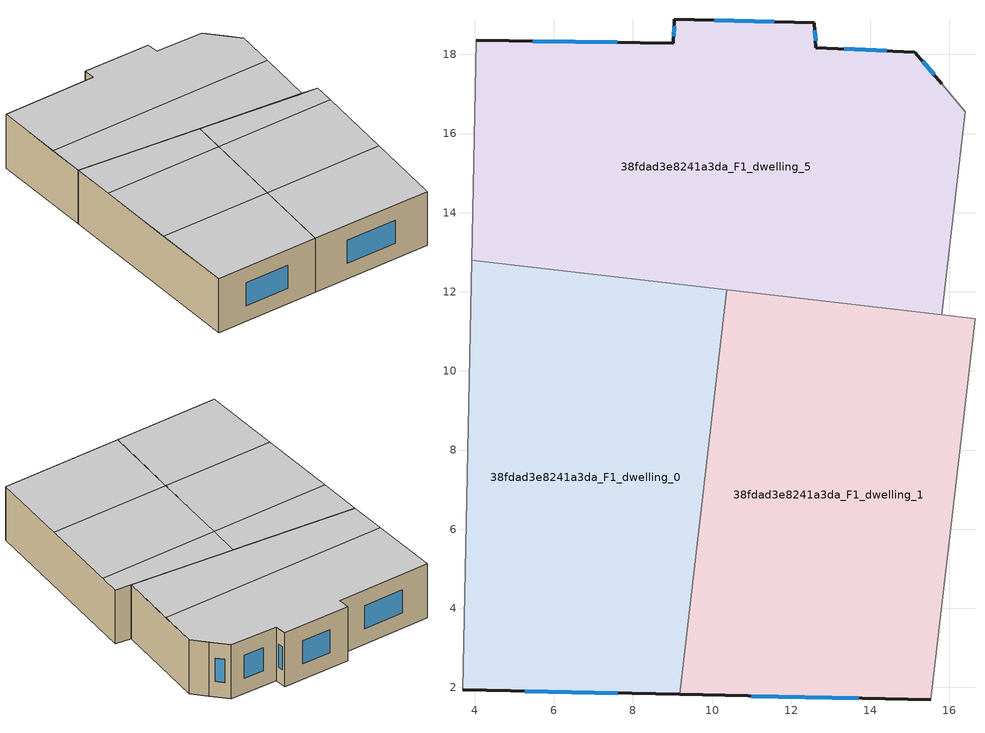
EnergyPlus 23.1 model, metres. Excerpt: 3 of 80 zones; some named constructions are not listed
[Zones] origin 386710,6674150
38fdad3e8241a3da_F1_dwelling_0
 floor to 38fdad3e8241a3da_F0_dwelling_0 (EU_floor_Construction): 10.37,12.05 9.18,1.82 3.69,1.94 3.92,12.8 z3
 wall outside (EU_wall_Construction): 3.69,1.94 9.18,1.82 z3:6
 wall adiabatic (EU_wall_Construction): 3.92,12.8 3.69,1.94 z3:6
 wall to 38fdad3e8241a3da_F1_dwelling_1 (EU_wall_Construction): 9.18,1.82 10.37,12.05 z3:6
 wall to 38fdad3e8241a3da_F1_dwelling_5 (EU_wall_Construction): 10.37,12.05 3.92,12.8 z3:6
 window (EU_Window_Construction): 5.26,1.9 7.61,1.85 z3.86:5.14
 ceiling to 38fdad3e8241a3da_F2_dwelling_4 (EU_floor_Construction): 9.67,6.08 10.17,10.35 3.87,10.48 3.78,6.21 z6
 ceiling adiabatic (EU_roof_Construction): 10.17,10.35 10.37,12.05 3.92,12.8 3.87,10.48 z6
 ceiling to 38fdad3e8241a3da_F2_dwelling_5 (EU_floor_Construction): 9.18,1.82 9.67,6.08 3.78,6.21 3.69,1.94 z6
38fdad3e8241a3da_F1_dwelling_1
 floor to 38fdad3e8241a3da_F0_dwelling_1 (EU_floor_Construction): 16.65,11.32 15.53,1.68 9.18,1.82 10.37,12.05 z3
 wall outside (EU_wall_Construction): 9.18,1.82 15.53,1.68 z3:6
 wall to 38fdad3e8241a3da_F1_dwelling_2 (EU_wall_Construction): 15.53,1.68 16.65,11.32 z3:6
 wall to 38fdad3e8241a3da_F1_dwelling_6 (EU_wall_Construction): 16.65,11.32 15.8,11.42 z3:6
 wall to 38fdad3e8241a3da_F1_dwelling_5 (EU_wall_Construction): 15.8,11.42 10.37,12.05 z3:6
 window (EU_Window_Construction): 10.99,1.78 13.71,1.72 z3.86:5.14
 ceiling to 38fdad3e8241a3da_F2_dwelling_4 (EU_floor_Construction): 16.02,5.95 16.52,10.21 10.17,10.35 9.67,6.08 z6
 ceiling to 38fdad3e8241a3da_F2_dwelling_5 (EU_floor_Construction): 15.53,1.68 16.02,5.95 9.67,6.08 9.18,1.82 z6
 ceiling to 38fdad3e8241a3da_F2_dwelling_3 (EU_floor_Construction): 16.52,10.21 16.65,11.32 10.37,12.05 10.17,10.35 z6
38fdad3e8241a3da_F1_dwelling_5
 floor to 38fdad3e8241a3da_F0_dwelling_5 (EU_floor_Construction): 15.13,18.06 16.4,16.56 15.8,11.42 3.92,12.8 4.04,18.36 9.02,18.28 9.05,18.89 12.59,18.79 12.63,18.17 z3
 wall outside (EU_wall_Construction): 15.81,17.26 15.13,18.06 12.63,18.17 12.59,18.79 9.05,18.89 9.02,18.28 4.04,18.36 z3:6
 wall to 38fdad3e8241a3da_F1_dwelling_6 (EU_wall_Construction): 15.8,11.42 16.4,16.56 15.81,17.26 z3:6
 wall adiabatic (EU_wall_Construction): 4.04,18.36 3.92,12.8 z3:6
 window (EU_Window_Construction): 9.04,18.72 9.03,18.46 / 11.58,18.82 10.06,18.86 / 12.62,18.35 12.6,18.62 / 14.41,18.09 13.34,18.14 / 7.6,18.3 5.47,18.34 / 15.61,17.48 15.32,17.83 z3.86:5.14
 ceiling to 38fdad3e8241a3da_F2_dwelling_2 (EU_floor_Construction): 16.16,14.5 16.4,16.56 15.13,18.06 12.63,18.17 12.59,18.79 9.05,18.89 9.02,18.28 4.04,18.36 3.97,14.76 z6
 ceiling adiabatic (EU_roof_Construction): 15.8,11.42 16.16,14.5 3.97,14.76 3.92,12.8 z6
[SCHEDULE:FILE] Column Number=1; Rows to Skip at Top=0; Number of Hours of Data=8760; Column Separator=Comma; Interpolate to Timestep=No; Minutes per Item=60; Adjust Schedule for Daylight Savings=Yes
Name | File
EU_Step8_GainSchedule_38fdad3e8241a3da_F1_dwelling_7_f000 | ../../schedules/38fdad3e8241a3da/38fdad3e8241a3da_F1_dwelling_7_f000_gain.csv
EU_Step8_GainSchedule_38fdad3e8241a3da_F1_dwelling_8_f000 | ../../schedules/38fdad3e8241a3da/38fdad3e8241a3da_F1_dwelling_8_f000_gain.csv
EU_Step8_GainSchedule_38fdad3e8241a3da_F1_dwelling_9_f000 | ../../schedules/38fdad3e8241a3da/38fdad3e8241a3da_F1_dwelling_9_f000_gain.csv
EU_Step8_GainSchedule_38fdad3e8241a3da_F1_dwelling_10_f000 | ../../schedules/38fdad3e8241a3da/38fdad3e8241a3da_F1_dwelling_10_f000_gain.csv
EU_Step8_GainSchedule_38fdad3e8241a3da_F1_dwelling_11_f000 | ../../schedules/38fdad3e8241a3da/38fdad3e8241a3da_F1_dwelling_11_f000_gain.csv
EU_Step8_GainSchedule_38fdad3e8241a3da_F1_dwelling_12_f000 | ../../schedules/38fdad3e8241a3da/38fdad3e8241a3da_F1_dwelling_12_f000_gain.csv
EU_Step8_GainSchedule_38fdad3e8241a3da_F1_dwelling_13_f000 | ../../schedules/38fdad3e8241a3da/38fdad3e8241a3da_F1_dwelling_13_f000_gain.csv
